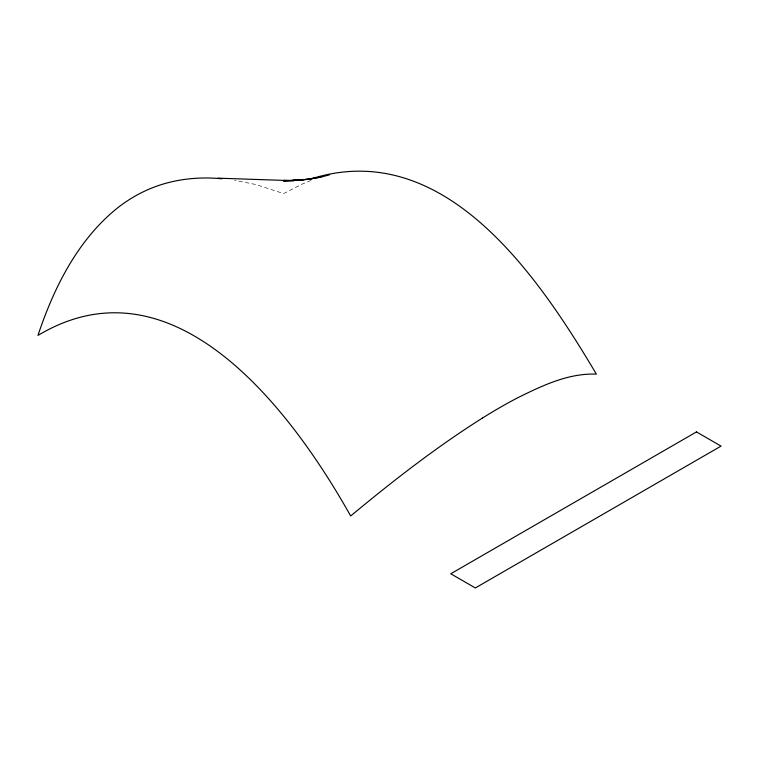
<?xml version="1.0" encoding="UTF-8"?>
<svg xmlns="http://www.w3.org/2000/svg" width="759" height="759" viewBox="0 0 759 759"><rect width="100%" height="100%" fill="white"/><g stroke="black" fill="none" stroke-linecap="round" stroke-linejoin="round"><path stroke-width="0.57" stroke-dasharray="3.79 2.85" d="M310.867 180.528L301.655 184.314L283.657 193.573L255.65 184.484L234.578 180.291"/><path stroke-width="1.14" d="M482.373 418.095C436.064 447.317 392.773 481.045 350.667 515.978C292.158 411.672 174.447 253.677 37.95 335.431C53.927 287.585 77.722 239.721 117.873 207.653A204.446 161.278 84.9 0 1 151.952 187.966C174.039 179.143 198.27 176.458 221.865 178.782M516.462 398.409C541.281 386.094 567.96 373.02 596.375 374.121C538.492 276.637 444.736 137.066 311.361 178.754L320.839 177.17L302.186 179.874L283.43 180.993L311.74 179.096L293.059 180.462L302.689 180.3L283.932 180.452L293.667 180.718L217.871 178.166M320.26 177.321L329.634 174.779M482.363 418.114A204.446 43.121 -38.8 0 1 516.443 398.428M696.477 431.918L450.77 573.776L475.343 587.959L721.05 446.102L696.477 431.918"/></g></svg>
